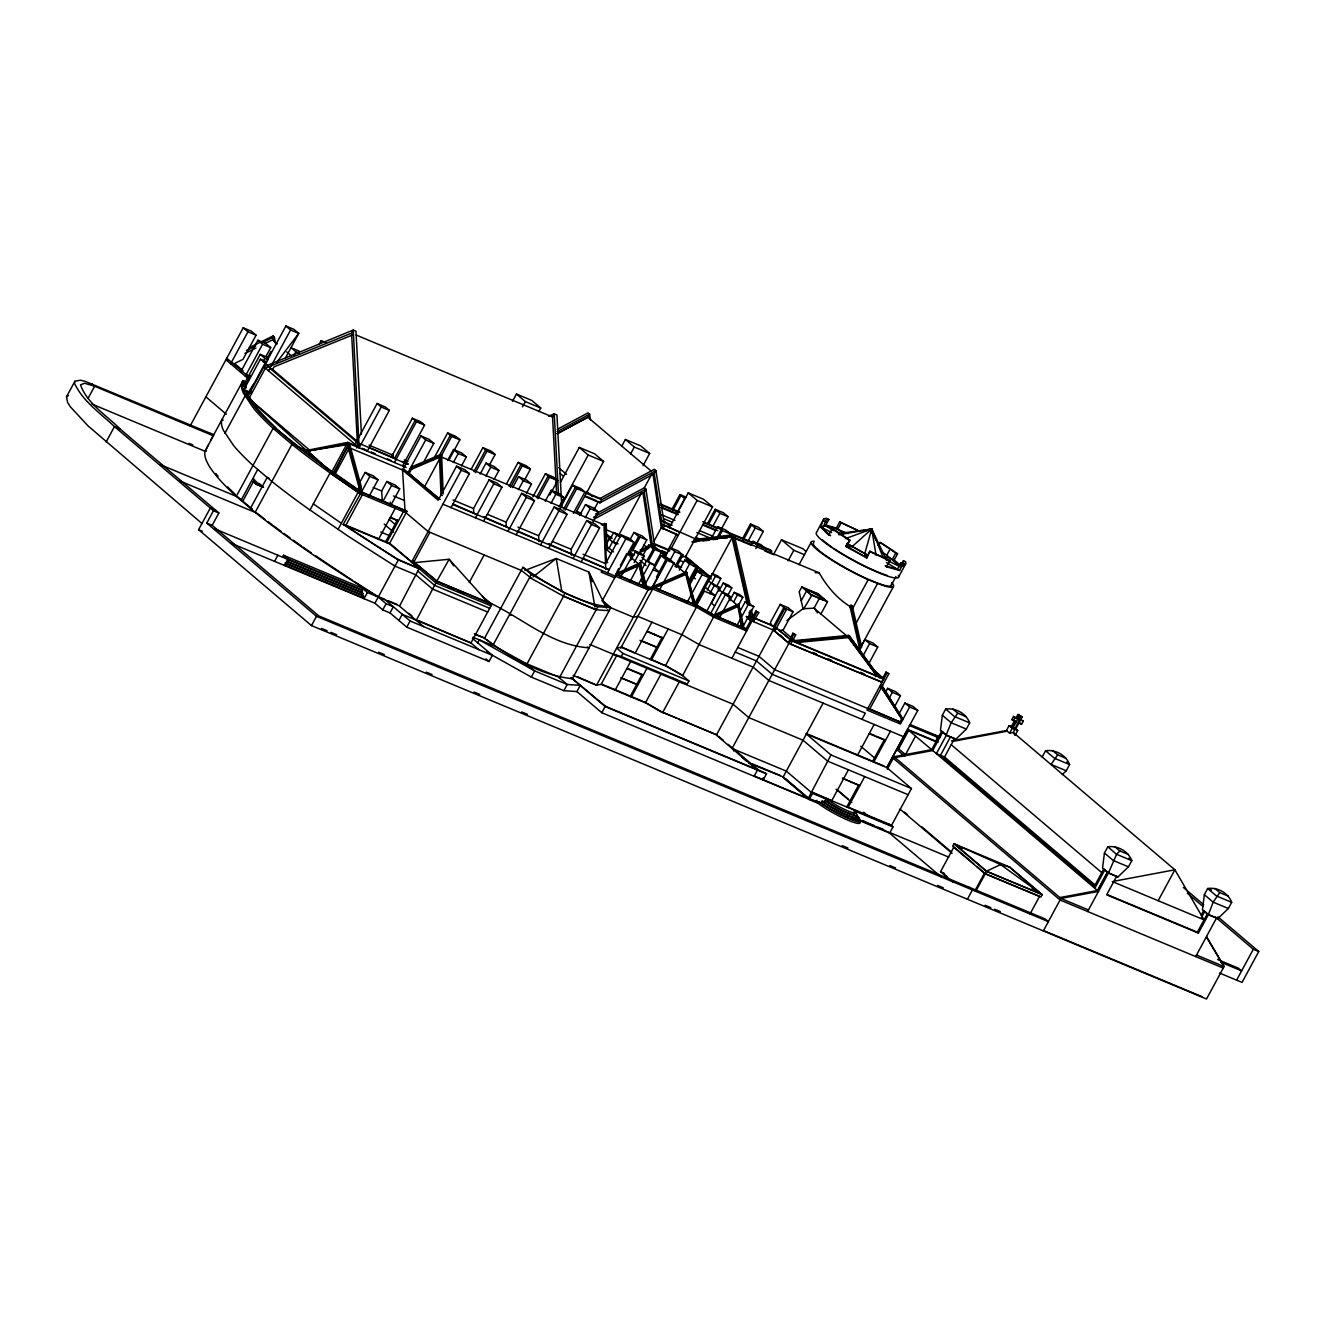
<?xml version="1.0" encoding="UTF-8"?>
<svg xmlns="http://www.w3.org/2000/svg" width="1325" height="1325" viewBox="0 0 1325 1325"><rect width="100%" height="100%" fill="white"/><g stroke="black" fill="none" stroke-linecap="round" stroke-linejoin="round"><path stroke-width="1.5" d="M393.028 456.86L393.028 453.978M848.265 533.611L831.587 527.002L822.924 525.892L822.411 527.532L824.581 530.547L830.543 535.664L828.721 534.969L820.539 526.969L823.885 518.754L826.684 518.274L828.87 519.549L825.525 525.727L833.64 530.646M898.317 577.501L905.72 563.821L905.72 561.8L903.451 560.657L900.95 565.295M359.141 447.817L353.262 330.041L263.808 366.81L359.141 447.817L381.202 407.007L377.095 403.529L355.034 444.322M871.602 532.849L871.718 529.023L838.493 533.577M942.34 715.252L940.452 730.39L946.083 735.176L955.822 739.234L966.356 729.081L969.701 722.903C966.19 713.397 955.557 707.683 945.669 709.074L942.34 715.252L951.151 722.738L966.356 729.081M1104.437 853.002L1102.549 868.123L1108.197 872.927L1117.919 876.984L1128.453 866.832L1131.798 860.654C1128.287 851.147 1117.654 845.416 1107.783 846.808L1104.437 853.002L1113.248 860.488L1128.453 866.832M1204.342 894.673L1202.454 909.811L1208.102 914.598L1217.824 918.656L1228.358 908.503L1231.703 902.325C1228.192 892.818 1217.559 887.104 1207.671 888.495L1204.342 894.673L1213.153 902.159L1228.358 908.503M91.922 404.075L205.127 451.312L213.772 434.716L85.297 381.401L80.312 380.176L74.912 381.252L66.548 396.705L67.558 402.419L70.44 406.891L88.03 425.888L201.947 523.491M74.912 381.252L74.614 383.538C83.011 401.475 100.452 413.251 114.463 426.584L213.457 510.705L218.873 512.974L212.199 525.329L318.778 615.91L1045.21 918.97L1048.357 921.637L316.493 616.307L206.766 523.077L213.457 510.705M205.127 451.312L208.207 445.018M241.597 384.432L242.193 382.163L243.237 383.058L244.065 381.517L243.022 380.623L210.99 439.867M838.775 534.787L871.718 529.023L864.712 553.817L866.848 557.974L869.896 551.217L866.55 557.394L846.543 546.38L849.888 540.202L833.889 529.47L832.067 528.774L828.721 534.969M946.083 735.176L951.151 722.738L957.76 713.181L966.323 716.759M88.113 398.278L94.622 386.254L91.723 383.803M106.099 442.053L114.463 426.584L120.012 428.902C106.397 415.205 87.135 403.595 80.51 384.846L84.601 383.223L94.622 386.254L213.474 435.842L210.592 433.391M190.154 425.938L243.22 327.788L251.369 331.184L256.073 335.192L243.022 359.323L234.542 363.497L243.055 370.718M230.649 363.762L247.941 331.797L243.22 327.788M240.57 372.192L257.862 340.227L265.994 343.622L270.714 347.63L266.06 356.243M245.291 376.201L262.582 344.235L257.862 340.227M242.955 386.337L260.247 354.371L268.379 357.767M245.191 385.376L245.97 388.043L244.843 385.674L250.425 375.356M247.394 392.548L243.933 389.616L260.396 359.191L266.905 361.907M265.182 343.506L272.569 339.879L274.242 336.782L273.182 335.904L249.199 347.697M263.162 361.692L264.95 358.379L260.247 354.371M224.886 433.325L245.788 394.684L248.371 395.761L247.527 397.301L248.206 395.695L246.781 390.792L243.933 389.616M267.12 358.528L270.979 351.373M248.736 393.459L265.099 363.199L260.396 359.191M247.361 397.235L285.885 326L294.018 329.395L298.738 333.403L285.206 358.429M268.528 370.818L290.589 330.008L285.885 326M357.535 441.589L272.602 369.427L273.977 366.893L352.384 335.026M1206.545 936.477L1224.085 966.538L1206.528 999L311.474 625.582L198.601 529.669L210.311 508.038L215.727 510.291M293.984 355.232L295.856 351.788L291.136 347.779L299.284 351.175M378.254 597.045A365.137 53.348 28.4 0 1 255.145 512.378L236.297 496.362L273.911 426.816A365.137 53.348 28.4 0 1 254.566 407.04L244.181 391.488A365.137 53.348 28.4 0 1 243.022 380.623L246.649 382.13M319.192 344.301L321.147 340.724L326.016 342.761M274.871 429.101L275.716 427.561A414.178 60.503 28.4 0 1 257.414 408.464L248.206 395.695L248.934 398.577L328.285 470.093M257.729 469.447L241.018 500.37L242.823 501.115L254.516 479.484L252.711 478.723L262.135 486.739M356.723 448.032L357.568 446.475L351.589 333.122L353.262 330.041L355.978 331.167L361.41 434.169M255.145 512.378L292.759 442.832L273.911 426.816L294.564 443.577A414.377 60.536 28.4 0 0 329.312 469.53L361.493 491.89L406.941 511.301L389.384 543.763L416.083 565.659M293.736 445.134L294.564 443.577L292.759 442.832A365.137 53.348 28.4 0 0 327.54 469.05L360.715 492.022L406.941 511.301M274.557 561.353L277.902 555.175M282.672 556.798L283.5 555.258L362.156 588.068L367.406 592.523L399.04 605.724L423.652 626.642M310 510.075L330.902 471.435L333.536 472.528L349.138 443.643L347.746 442.384L306.489 450.45M330.919 473.555L347.746 442.384L357.568 446.475M334.579 475.095L350.197 446.21L348.839 445.647L361.493 491.89L343.158 524.485L398.312 559.945L419.097 568.624L399.802 605.575M367.273 451.212L389.335 410.402L385.244 406.908L377.095 403.529M358.562 481.389L359.406 479.832M368.797 496.842L377.989 479.832L373.269 475.824L365.137 472.429L359.986 481.969L360.334 487.832M358.346 491.476L359.671 489.057M338.007 529.453L358.065 492.353M360.665 493.447L369.857 476.437L365.137 472.429M362.437 494.639L345.709 525.545L352.135 529.868A414.377 60.536 28.4 0 0 397.268 559.051L398.312 559.945L374.909 603.223L382.759 609.898L389.997 612.912L406.758 627.156L489.024 661.49L492.37 655.295L472.396 638.335M402.535 465.92L424.596 425.11L420.489 421.632L412.357 418.236L391.968 455.949L396.059 459.427M394.403 462.524L416.464 421.714L412.357 418.236M382.246 500.585L381.683 491.028L386.834 481.488L394.966 484.884L399.686 488.892L390.494 505.885L390.262 502.059M311.474 625.582L316.493 616.307M383.19 500.949L391.554 485.497L386.834 481.488M404.953 510.059L402.568 469.961L420.952 435.958L429.085 439.337L433.805 443.345L423.106 463.137M407.272 473.953L425.673 439.95L420.952 435.958M408.63 474.532L412.29 467.758M395.264 508.32L378.536 539.242L377.493 538.348M397.434 519.93L385.625 541.743L386.685 542.637L403.396 511.715M367.406 592.523L364.06 598.701L362.752 597.592L363.58 596.035L361.808 592.275L362.156 588.068M433.126 459.758L447.618 432.944L455.75 436.339L459.858 439.817L449.175 459.576M438.707 456.827L450.351 435.263L458.5 438.658M442.351 495.55L440.993 494.987L439.436 456.164L440.281 454.624L441.623 455.187L443.179 494.01M424.795 486.325L451.726 436.422L447.618 432.944M447.602 460.438L453.498 449.523L461.63 452.918L466.35 456.926L461.481 465.92M453.349 462.524L458.218 453.531L453.498 449.523M451.013 507.608L469.398 473.605L464.694 469.597L456.562 466.201L438.161 500.204L402.568 469.961M382.759 609.898L386.105 603.72L377.194 596.151L354.106 581.427M411.396 562.463L461.266 470.209L456.562 466.201M491.012 605.873L435.859 582.868L412.29 562.843L413.135 561.287L438.062 581.89L437.217 583.431M413.201 563.208L429.913 532.302M389.997 612.912L393.343 606.734L386.105 603.72M471.286 469.1L482.88 447.651L491.012 451.047L495.119 454.525L489.289 465.307M473.969 471.534L485.612 449.97L493.745 453.365M512.51 401.293L516.435 394.022L531.805 400.432L540.716 408.001L538.828 411.512M475.327 472.694L486.987 451.129L482.88 447.651M398.908 620.481L402.237 614.303L470.955 642.973L478.805 649.648M480.147 474.019L486.043 463.104L494.192 466.499L498.896 470.507L494.043 479.501M522.514 406.841L525.346 401.591L516.435 394.022M485.894 476.106L490.763 467.112L486.043 463.104M406.758 627.156L410.104 620.978L385.476 600.059M473.704 512.51L473.538 508.552L489.107 479.783L497.239 483.178L501.96 487.186L483.559 521.189M413.135 561.287L436.703 581.311L416.563 619.818M436.703 582.238L437.267 581.211L489.703 603.09M475.427 517.793L493.811 483.791L489.107 479.783M506.547 483.807L518.141 462.359L526.273 465.754L530.381 469.249L524.551 480.014M509.214 486.242L520.874 464.694L529.006 468.089M510.589 487.401L522.232 465.853L518.141 462.359M512.692 487.6L518.588 476.685L526.737 480.081L531.441 484.089L526.588 493.082M556.566 492.95L552.558 416.977L554.231 413.88L556.947 415.007L561.833 507.723M518.439 489.687L523.309 480.693L518.588 476.685M469.216 582.569L484.155 554.927M506.249 526.091L506.084 522.133L521.652 493.364L529.785 496.759L534.505 500.767L516.121 534.77M507.972 531.375L526.356 497.372L521.652 493.364M532.832 496.974L545.403 473.737L553.535 477.132L557.626 480.611L549.858 494.987M536.476 497.604L548.136 476.056L556.268 479.451M537.834 498.763L549.494 477.215L545.403 473.737M587.803 417.342L589.592 414.195L588.018 412.853L557.278 429.366M545.237 501.181L551.15 490.267L559.283 493.662L563.986 497.67L559.133 506.663M482.416 596.316L491.84 604.332L470.955 642.973L418.468 620.613M560.376 482.432L579.29 447.436L594.66 453.846L603.571 461.415L576.292 511.864L581.41 514.001M551.001 503.268L555.854 494.275L551.15 490.267M477.596 642.956L479.269 639.859L534.671 670.914L567.216 684.495L580.251 685.389L576.905 691.567L563.87 690.673L531.325 677.092L486.656 652.066M538.878 541.643L538.629 535.714L554.198 506.945L562.33 510.34L567.05 514.332L548.666 548.351M602.03 600.921L608.937 606.784C577.468 603.488 548.517 584.789 522.895 567.299L484.453 638.402C510.241 656.885 540.318 675.452 572.4 678.715L610.842 607.612L602.461 600.49L633.946 542.256L629.243 538.248L621.094 534.853L605.542 563.622L583.066 554.247M561.783 503.848L588.201 455.005L579.29 447.436M560.094 508.336L572.648 485.099L580.781 488.494L584.888 491.989L573.361 513.322M540.517 544.956L558.918 510.937L554.198 506.945M563.738 508.982L575.381 487.434L583.53 490.83M565.096 510.142L576.756 488.594L572.648 485.099M492.834 645.523L531.275 574.421L522.895 567.299M579.605 515.508L585.501 504.593L593.633 507.988L598.353 511.997L592.871 522.116M621.607 446.475L625.383 439.469L640.753 445.896L649.664 453.448L643.039 465.704M585.302 517.678L590.205 508.601L585.501 504.593M571.423 555.225L571.191 549.295L586.743 520.51L594.875 523.905L599.596 527.913L581.211 561.916M593.799 510.075L598.436 501.479L600.01 502.821L654.268 473.688L655.941 470.607L654.368 469.265L600.109 498.399L586.445 492.701M573.079 558.521L591.463 524.518L586.743 520.51M630.501 454.044L634.294 447.038L625.383 439.469M607.363 609.947L609.169 610.709L596.134 609.798L563.291 596.068L564.963 592.971L597.807 606.717L610.842 607.612M526.82 664.239L563.589 596.217L596.134 609.798L595.24 609.036M531.325 677.092L534.671 670.914L525.76 663.345L494.639 646.285L472.942 637.226M606.452 544.144L610.212 537.188L607.065 534.522M609.947 539.49L613.707 532.534L619.123 534.803M608.755 548.815L612.647 541.61L618.079 543.863M613.094 542.157L616.854 535.201L613.707 532.534M618.411 535.78L641.697 492.701M595.505 514.034L644.331 487.815L651.767 474.068M601.997 570.595L601.169 572.135L614.734 577.799M593.6 519.433L644.232 492.237L645.904 489.14L644.331 487.815M607.43 572.864L625.814 538.861L621.094 534.853M630.12 539.557L633.946 532.484L642.078 535.88L646.782 539.888L639.478 553.403M559.365 677.804L597.807 606.717M616.837 572.036L618.642 568.69M620.448 565.344L626.791 553.618L632.207 555.887L624.688 569.8M633.946 532.484L638.65 536.493L631.959 548.865L637.656 553.701M628.746 555.192L633.267 546.811M632.489 550.968L640.008 537.056M620.514 577.518L623.86 571.34L618.593 573.692M630.998 559.912L635.702 551.233L641.134 553.486L644.265 556.152L639.743 564.533M563.87 690.673L567.216 684.495L558.322 676.926L525.76 663.345M634.145 562.595L638.849 553.9L635.702 551.233M642.873 555.556L648.604 544.956L656.736 548.351L661.457 552.359L654.152 565.858M630.004 581.493L640.041 562.943L646.583 586.992M615.877 575.928L639.992 565.146L640.82 563.605L616.39 574.52M653.854 541.445L661.274 527.698L653.01 474.333M672.338 508.634L679.94 494.589L686.449 497.306M652.794 545.701L653.639 544.161L654.418 544.823L655.362 548.467M672.438 511.284L680.984 495.467M641.996 569.27L646.699 560.574L655.262 565.51L644.397 585.6L639.197 564.483L630.021 556.682M648.604 544.956L653.324 548.964L646.633 561.32L641.913 557.312M648.091 561.701L654.666 549.527M676.86 513.007L684.644 498.581L679.94 494.589M638.137 584.888L649.846 563.241L646.699 560.574M669.307 527.88L688.238 492.883L703.608 499.293L712.502 506.862L685.505 556.815L689.53 563.208M663.891 581.774L674.027 563.042L669.307 559.034L661.175 555.639L654.484 567.994L659.983 572.665L651.635 588.134M664.802 556.02L666.624 552.658L661.49 550.521M593.467 517.313L645.904 489.14L654.484 544.492L669.854 550.902L668.28 549.577L676.644 534.108L661.274 527.698L678.218 535.449L676.644 534.108M664.57 557.792L670.102 547.573L678.234 550.968L682.955 554.976L676.263 567.348M647.594 589.393L648.422 587.836L652.993 587.025L697.298 605.508L714.423 615.38L746.141 628.828L714.953 615.827L697.811 605.956L652.993 587.025M670.781 549.179L697.132 500.453L688.238 492.883M656.422 577.153L665.895 559.647L661.175 555.639M667.237 560.21L653.026 586.511L686.367 571.969L695.923 606.618L704.287 591.149L703.509 590.486M573.062 675.369L596.565 685.174L601.119 684.362L616.854 655.262M620.713 648.14L653.507 587.472L648.952 588.283L615.877 574.272L648.952 588.283L596.565 685.174L577.435 676.744M669.34 561.717L674.822 551.581L670.102 547.573M613.276 654.268L621.226 656.504L622.899 653.424L616.622 648.074L621.177 647.263L665.481 665.746L682.623 675.618L688.901 680.951L687.228 684.048L679.278 681.795L672.421 677.853M658.989 590.851L663.063 583.298L657.631 585.667M675.021 566.587L681.597 554.413M808.366 798.909L601.782 712.717L605.128 706.54L571.605 678.052L606.486 707.103M679.294 570.164L684.76 560.044L692.909 563.44L697.612 567.448L689.083 583.232M631.015 660.844L615.148 690.209L614.088 689.315M651.917 622.203L635.205 653.109L621.889 647.097M707.6 523.342L715.202 509.297L723.334 512.692L728.054 516.7L721.231 529.304M708.643 524.236L716.245 510.175M684.909 572.483L689.48 564.053L684.76 560.044M652.993 588.697L686.317 574.189L687.145 572.632L653.507 587.306M713.082 525.909L719.906 513.305L715.202 509.297M710.829 539.242L717.653 526.621L725.785 530.017L730.489 534.025L722.357 530.629L717.653 526.621M688.735 580.781L696.254 566.868M693.058 577.65L697.762 568.955M690.027 584.226L697.331 570.727L705.48 574.122M627.603 668.429L642.062 674.458L630.369 696.105L631.412 697L647.296 667.634M668.181 628.994L651.469 659.9L650.426 659.005L662.218 637.192M716.941 537.834L721.313 529.735M698.722 572.433L699.567 570.893L699.517 573.112M718.862 537.105L722.357 530.629M691.103 594.991L687.013 602.544L681.398 600.208M691.915 593.467L702.051 574.719L697.331 570.727M708.825 577.551L694.615 603.869L686.367 571.969M707.798 581.89L712.254 573.642L717.67 575.911L720.817 578.578L716.295 586.958M695.145 605.939L710.183 578.114L702.051 574.719M691.832 541.842L732.609 536.691L710.614 577.369L685.505 556.815L681.398 556.649M733.52 537.072L734.348 535.532L730.274 536.045M661.158 673.746L645.424 702.846L601.119 684.362M707.302 589.94L711.194 582.718L719.757 587.654L711.409 603.107L714.539 605.773M711.641 583.265L715.401 576.309L712.254 573.642M709.803 593.766L714.341 585.385L711.194 582.718M742.861 538.049L750.463 524.004L758.596 527.4L763.299 531.408L756.525 543.946M742.961 540.699L751.507 524.899M710.912 614.634L706.788 611.14L715.136 595.687L704.469 586.611M718.796 591.232L723.251 583L728.667 585.253L731.814 587.919L727.293 596.3M748.343 540.617L755.167 528.013L750.463 524.004M719.061 618.642L730.754 596.995L727.624 594.329L722.191 592.06L710.498 613.707L707.351 611.04M723.251 583L726.398 585.667L722.638 592.623L717.868 588.697M750.96 544.939L752.898 541.329L761.047 544.724L765.751 548.732L757.618 545.337L752.898 541.329M713.595 616.92L714.423 615.38L682.623 675.618M722.191 592.06L725.338 594.743L714.473 614.833L738.588 604.051L744.253 629.491M679.278 681.795L662.566 712.701L644.381 701.952L661.506 711.823L676.777 718.183M755.863 548.583L757.618 545.337M729.793 600.589L734.249 592.341L739.681 594.594L742.812 597.277L738.29 605.641M733.636 601.964L737.396 595.008L734.249 592.341M738.538 606.27L739.367 604.713L713.065 616.473L714.423 617.036L738.538 606.27L742.894 628.928M725.686 531.242L770.073 549.759L771.647 551.084L770.107 552.558M739.897 611.57L745.246 601.683L753.809 606.618L742.944 626.708L740.874 618.262M773.883 553.883L781.485 539.805L802.751 548.683L805.832 551.299M736.683 625.996L748.393 604.349L745.246 601.683M746.24 616.34L750.894 620.299L749.536 619.736L751.209 616.638L753.61 618.096L751.209 616.638M745.296 630.385L755.912 611.024L758.761 612.663L753.362 621.607L755.018 618.51L774.463 626.626L772.79 629.706L788.905 643.403L882.019 682.243L790.71 644.149L795.712 634.874L792.863 633.234L788.524 642.791L790.197 639.693L775.539 627.238L773.866 630.336L788.524 642.791M731.88 658.277L756.956 611.902L755.912 611.024M788.11 560.823L793.808 550.273L781.485 539.805M799.058 564.682L811.48 541.726M823.885 518.754L816.498 532.451A46.773 6.84 28.4 0 0 857.407 562.711A46.773 6.84 28.4 0 0 898.333 575.481M778.686 630.452L783.174 630.021L793.029 611.802L788.309 607.794L780.177 604.399L770.554 622.203L771.349 625.682M822.825 528.112L826.253 519.698L828.87 519.549M789.866 638.932L773.817 626.062L783.837 607.513M780.177 604.399L784.88 608.407L716.361 735.143L757.469 770.09L754.124 776.268M786.686 609.169L774.993 630.799L753.362 621.607M820.804 614.204L827.512 601.782L818.088 593.766L801.807 586.975L799.19 591.828L803.049 608.755L814.08 608.175L848.679 637.573L876.935 675.882L847.901 636.911L843.926 637.292M825.21 524.832L836.34 528.112L839.686 521.934L859.726 531.375L839.686 521.934M837.748 529.188L841.093 523.011M801.227 600.772L806.527 590.983M803.563 609.185L812.043 594.842C839.918 608.589 814.941 592.374 806.345 589.989M828.34 799.985L812.507 793.393L786.321 771.133L732.062 748.509L793.907 634.128L792.863 633.234M816.995 594.428L818.088 593.766M733.487 750.993L734.332 749.453L758.943 770.355M866.848 557.974L845.665 546.314L849.888 540.202M819.38 598.387L814.08 608.175L817.542 612.862M878.061 545.469L880.612 542.438L897.555 553.8L894.209 559.978L899.592 564.566M734.862 537.784L819.198 572.814C826.916 586.693 837.648 599.165 851.395 607.33L852.24 605.773L850.882 605.21L849.954 606.353L859.958 650.194M852.787 608.175L868.173 579.704L885.133 586.18A46.773 6.84 28.4 0 0 891.758 582.619M763.217 777.825L763.167 780.044L766.513 773.866L765.717 773.187L604.349 705.861M888.23 560.889L900.106 566.835L886.823 555.192L890.152 549.014L879.734 542.389M847.901 636.911L848.729 635.371L849.524 636.033L879.022 676.76M855.287 624.721L877.514 583.596M903.451 560.657L903.352 562.877L900.818 563.026L897.472 569.203L885.183 565.742L886.591 566.818L889.92 560.641L869.896 551.217M892.387 559.283L895.733 553.105L890.152 549.014M823.09 703.128L782.976 777.311L809.161 799.571L818.105 803.298L818.933 801.757L822.593 803.778A23.684 3.462 28.4 0 0 847.834 817.658L855.47 820.241L858.252 819.744M890.947 585.832L895.948 576.557M886.591 566.818L899.592 570.495L902.938 564.301L905.72 563.821M903.219 566.438L904.892 563.34M860.902 646.716L893.315 586.776M859.312 649.979L864.894 639.627L873.026 643.023L877.746 647.031L868.637 663.891M863.088 655.709L869.614 643.635L864.894 639.627M810.933 792.052L891.394 825.624L911.451 788.524L886.839 767.606L806.378 734.033L830.99 754.952L808.349 798.097L785.245 778.454M875.312 676.76L876.156 675.22M809.161 799.571L812.507 793.393M869.614 709.273L888.843 673.729L885.994 672.09L882.649 678.267L791.323 640.174M817.012 800.267L816.183 801.824L819.927 804.706A26.649 3.892 28.4 0 0 848.298 820.324A26.649 3.892 28.4 0 0 859.213 821.086M881.622 681.911L883.295 678.831L792.383 641.068M861.962 719.342L865.308 713.165L772.177 674.309L756.476 660.96L735.226 652.099M885.994 672.09L887.038 672.967L866.981 710.067L900.42 724.03L909.629 707.02L904.909 703.012L898.731 714.457M821.202 802.702L822.03 801.145L824.299 802.089L825.127 800.548L827.959 801.923A17.755 2.6 28.4 0 0 846.874 812.341A17.755 2.6 28.4 0 0 854.161 812.854L854.642 810.966L892.967 826.949L889.622 833.143L859.925 820.755M825.458 800.002L826.303 798.462L828.787 800.383A17.755 2.6 28.4 0 0 847.718 810.801A17.755 2.6 28.4 0 0 854.989 811.314L853.416 809.774M885.862 691.6L887.617 688.338L895.766 691.733L900.47 695.724L894.905 706.043M827.396 801.493L828.224 799.952M848.447 769.808L831.719 800.731L811.695 791.919M874.169 724.444L857.457 755.349L856.414 754.455M889.688 697.232L892.338 692.329L887.617 688.338M864.712 776.599L848 807.521L846.957 806.627L858.65 784.98L842.385 778.189L859.693 785.874L858.65 784.98M876.239 736.22L884.388 739.615L872.678 761.246L873.738 762.14L890.45 731.234M847.834 817.658L848.662 816.117L856.298 818.684L859.08 818.188L857.49 815.935L856.646 817.492M899.377 723.135L902.027 718.249L883.328 688.006M852.157 819.314L852.985 817.757M855.47 820.241L856.298 818.684M857.523 818.353L858.368 816.796M857.54 820.39L858.385 818.833M858.07 819.976L859.08 818.188M904.909 703.012L913.041 706.407L917.761 710.415L886.839 767.606L907.658 729.446L938.117 742.149M887.352 769.162L894.077 756.707L931.69 749.652L1098.491 891.41L1060.894 898.449L894.077 756.707L895.882 757.453M907.658 729.446L915.525 736.12L904.66 756.211L896.793 749.536M935.765 741.023L937.736 737.379L934.589 734.713M942.754 731.996L932.734 750.546L895.137 757.585M915.525 736.12L931.69 749.652L941.711 731.118L946.431 735.11L936.394 753.66L944.543 757.055L1095.626 885.448M950.489 736.816L940.468 755.366L1094.698 886.425M944.543 757.055L954.563 738.505L946.431 735.11M1011.886 719.508L1013.559 716.411L1017.832 718.879L1015.132 717.753L1013.459 720.833L1016.176 721.976L1011.886 719.508L1013.774 720.982M951.615 740.808L1006.453 730.506L1009.12 725.587L1011.82 726.713M1014.602 720.634L1011.257 726.812L1015.53 729.28L1022.221 716.924L1017.948 714.457L1016.275 717.537M1015.381 721.297L1012.035 727.491L1010.677 726.928M1017.053 718.216L1018.726 715.119M1006.453 730.506L1009.6 733.172L1012.25 728.253L1009.12 725.587M1017.617 718.117L1019.289 715.02M1012.83 728.154L1019.505 715.782L1017.948 714.457M1020.863 716.361L1013.294 732.477L1009.6 733.172M953.967 843.826L952.642 846.261L985.005 873.738L1040.837 897.042L1042.162 894.607L1009.816 867.113L953.967 843.826L986.313 871.32L1042.162 894.607L1000.574 864.579L953.967 843.826L962.364 848.662M952.791 882.119L940.535 871.718L953.917 846.973L973.825 863.9M1014.536 727.856L1017.683 730.522L1015.016 735.441L1013.294 732.477L1174.878 869.796L1204.044 919.848L1112.288 881.556M1018.875 723.102L1021.592 724.228L1023.264 721.148L1018.975 718.68M1042.228 756.939L1045.574 750.745C1055.445 749.354 1066.095 755.068 1069.606 764.575L1066.261 770.769L1062.302 774.578M967.399 899.228L972.418 889.953L969.271 887.286M975.001 890.682L984.558 873.009M985.005 873.738L986.313 871.32L1000.574 864.579L1009.816 867.113M975.78 891.344L985.336 873.688L976.889 866.5M1030.038 913.985L1039.578 896.313L985.336 873.688M1043.338 930.912L1060.894 898.449L1088.471 909.96M1093.787 887.402L1103.808 868.852L1108.528 872.86L1117.919 876.984M1094.831 888.297L1104.868 869.747M1107.485 871.983L1097.464 890.532L1059.851 897.572M1097.713 890.748L1107.733 872.198M1087.626 911.501L1108.528 872.86L1116.594 854.31L1119.857 850.932L1128.42 854.492M1116.66 876.256L1106.64 894.806L1198.396 933.082L1208.433 914.548L1203.713 910.54L1201.212 915.177M1158.166 900.702L1174.878 869.796L1114.308 881.175M1201.427 917.612L1204.756 911.418M1198.396 933.082L1197.369 932.204L1207.39 913.654M1195.68 956.584L1216.565 917.927L1217.824 918.656M1236.606 980.169L1253.318 949.247L1215.621 917.198M1217.89 916.801L1258.75 951.516L1242.038 982.421L1219.513 973.03M254.234 383.289L246.748 394.717L251.518 392.101M276.859 362.205L298.738 333.403L290.589 330.008M1066.211 758.43L1057.665 754.852L1051.04 764.426L1066.261 770.769M1228.325 896.18L1219.762 892.603L1213.153 902.159L1208.433 914.548M884.057 557.593L886.541 560.044L871.718 529.023L851.958 546.778L845.665 546.314M413.516 562.711L414.493 561.85M437.267 581.211L436.306 582.072L449.158 559.266L488.263 602.809M532.965 577.037L556.235 558.471L588.979 572.135L606.403 608.076M786.918 620.481L803.049 608.755M66.548 396.705L68.469 395.579M557.03 431.668L589.592 414.195L590.503 420.124M587.853 417.259L557.162 433.722L587.853 417.259L651.155 471.037M246.566 350.396L255.791 345.858M263.162 342.231L274.242 336.782L275.782 344.533M244.893 353.477L255.957 348.044M249.183 375.936L247.096 376.946L247.941 375.406L246.119 374.66M615.926 573.725L640.041 562.943M625.566 570.578L639.197 564.483L643.569 587.141L641.482 578.694M695.178 572.847L699.567 570.893M691.683 576.607L695.443 574.934M640.306 549.958L642.476 551.2L640.306 549.958L653.639 544.161L654.567 547.788M641.101 550.637L647.759 547.722M651.088 546.281L654.418 544.823L653.589 546.364L658.144 550.239M641.681 550.537L649.101 547.308M638.683 552.856L648.024 548.782M666.806 581.658L683.667 574.338M410.949 467.195L440.281 454.624L441.838 493.43M441.623 455.187L410.104 468.735L411.462 469.298L440.794 456.744L440.96 460.818M601.285 524.783L606.171 523.839L607.214 549.527L605.856 548.964M602.643 525.346L606.171 523.839L605.343 525.379L439.436 456.164M351.589 333.122L265.381 368.151L248.934 398.577L310.216 450.649M548.583 416.183L554.231 413.88L558.471 494.225M524.882 570.446L556.235 558.471L561.833 591.497M845.532 538.596L871.718 529.023L883.212 557.692M865.838 530.563L871.718 529.023L875.941 540.219M297.38 446.658L307.847 451.013L343.208 444.107M952.41 741.487L1007.232 731.168M253.025 481.638L256.073 484.221L263.509 487.103M647.064 588.946L650.111 588.399M485.215 638.269L475.195 634.543M717.123 735.011L661.506 711.823M783.737 777.179L749.072 763.167M693.902 539.689L732.592 534.787L731.715 536.31L747.234 604.299M699.683 539.904L703.757 539.391M709.885 538.612L713.96 538.099M720.071 537.337L724.162 536.807M693.24 541.213L731.764 536.343L694.383 540.931M692.727 542.223L696.817 541.71M702.929 540.931L709.041 540.169M713.132 539.656L717.206 539.126M723.317 538.364L727.392 537.851M412.29 562.843L449.158 559.266L453.73 565.908M791.737 640.853L848.729 635.371L879.585 677.969M794.188 641.366L849.524 636.033L848.679 637.573L797.037 642.559L797.7 643.105M802.205 641.317L810.155 640.538M816.117 639.975L822.08 639.395M830.03 638.633L835.976 638.054M819.198 572.814L818.817 572.781A59.476 15.105 12.4 0 0 815.09 572.682M895.733 553.105L897.555 553.8M885.166 556.533L894.209 559.978M525.346 401.591L540.716 408.001M634.294 447.038L649.664 453.448M356.21 335.059L552.558 416.977M889.92 560.641L870.194 551.796M588.201 455.005L603.571 461.415M697.132 500.453L712.502 506.862M719.906 513.305L728.054 516.7M755.167 528.013L763.299 531.408M793.808 550.273L804.441 554.711M247.941 331.797L256.073 335.192M295.856 351.788L299.119 353.146M660.927 504.212L679.973 512.162M702.83 521.702L721.877 529.652M660.38 504.676L679.245 512.543M703.757 522.762L716.957 528.277M730.158 533.776L752.782 543.217M762.206 547.159L771.647 551.084M661.324 507.111L678.301 514.183M702.813 524.418L717.902 530.712M661.009 507.657L677.986 514.729M702.498 524.965L715.699 530.464M736.435 539.126L751.523 545.42M764.724 550.918L774.148 554.86M262.582 344.235L270.714 347.63M661.738 514.862L674.938 520.377M699.451 530.596L712.651 536.112M663.692 518.671L672.537 522.365M696.817 532.501L711.277 538.53M663.129 521.454L672.156 525.213M695.526 537.287L701.256 539.673M423.238 423.95L415.089 420.555L394.701 458.268L369.178 447.535M264.95 358.379L268.213 359.737M381.202 407.007L389.335 410.402M416.464 421.714L424.596 425.11M451.726 436.422L459.858 439.817M486.987 451.129L495.119 454.525M522.232 465.853L530.381 469.249M549.494 477.215L557.626 480.611M576.756 488.594L584.888 491.989M586.312 493.314L601.683 499.724L655.941 470.607L664.521 525.942L662.848 529.039L654.268 473.688M695.261 538.762L662.947 524.617L679.891 532.352M586.478 496.494L596.73 500.767M584.64 496.411L600.01 502.821L601.683 499.724L600.109 498.399M850.12 607.148L851.478 607.711M272.602 369.427L269.903 368.284L356.408 441.805M811.248 594.991L827.512 601.782M425.673 439.95L433.805 443.345M458.218 453.531L466.35 456.926M490.763 467.112L498.896 470.507M523.309 480.693L531.441 484.089M555.854 494.275L563.986 497.67M590.205 508.601L598.353 511.997M227.751 360.516L225.946 359.754L249.133 379.463M231.494 362.222L241.796 370.205M638.65 536.493L646.782 539.888M674.822 551.581L682.955 554.976M576.425 511.251L581.543 513.388M654.633 543.863L668.28 549.577M654.533 548.302L666.475 553.287M653.324 548.964L661.457 552.359M689.48 564.053L697.612 567.448M605.442 529.42L630.253 539.755M643.602 545.337L649.316 547.722M660.777 552.492L666.492 554.877M679.858 560.458L683.667 562.048M693.207 566.023L701.008 569.286M461.266 470.209L469.398 473.605M493.811 483.791L501.96 487.186M526.356 497.372L534.505 500.767M558.918 510.937L567.05 514.332M591.463 524.518L599.596 527.913M616.854 535.201L620.464 536.708M625.814 538.861L633.946 542.256M715.401 576.309L720.817 578.578M708.362 576.425L710.614 577.369L685.24 556.02M869.614 643.635L877.746 647.031M784.88 608.407L793.029 611.802M665.895 559.647L674.027 563.042M606.602 535.681L610.212 537.188M726.398 585.667L731.814 587.919M605.442 535.416L612.233 538.248M676.197 564.93L681.613 567.199M638.849 553.9L644.265 556.152M714.341 585.385L719.757 587.654M737.396 595.008L742.812 597.277M1019.505 715.782L1022.221 716.924M368.996 445.15L392.498 454.972L392.581 456.463M404.257 459.874L407.868 461.382M649.846 563.241L655.262 565.51M725.338 594.743L730.754 596.995M748.393 604.349L753.809 606.618M402.634 461.498L408.266 463.932M407.818 464.33L359.241 443.395M1023.264 721.148L1019.77 719.342M756.956 611.902L758.761 612.663M362.089 448.363L365.932 449.97M371.132 452.14L374.743 453.647M387.397 458.93L391.024 460.438M652.761 569.651L659.983 572.665M704.287 591.149L715.136 595.687M362.288 448.546L365.915 450.053M371.331 452.305L374.942 453.829M406.146 467.427L349.138 443.643L334.066 472.975L331.747 472.015M349.369 447.751L348.011 447.188L360.135 491.509M351.257 448.546L403.926 470.524M408.001 472.627L440.248 499.442M793.907 634.128L795.712 634.874M887.038 672.967L888.843 673.729M773.817 626.062L754.372 617.963L755.416 618.841M1014.751 728.618L1016.109 729.181M1012.25 728.253L1017.683 730.522M607.728 562.645L606.37 562.082L604.813 523.276L603.985 524.816L605.773 569.551M453.001 499.989L473.538 508.552M487.318 514.299L506.084 522.133M517.976 527.102L538.629 535.714M552.409 541.461L571.191 549.295M812.672 652.447L816.482 654.037M827.893 658.79L831.686 660.38M860.223 672.288L864.032 673.878M812.49 652.794L816.299 654.368M860.041 672.636L863.85 674.21M453.001 503.964L477.099 514.696M518.092 531.126L542.19 541.859M583.182 558.272L609.102 569.767L452.686 504.51M646.202 585.865L649.83 587.372M699.55 608.125L706.788 611.14M746.654 630.948L714.109 617.367L696.983 607.496L652.678 589.012L648.107 589.84L442.881 504.212M969.701 722.903L954.48 716.56L945.669 709.074M879.734 686.466L881.556 687.211L902.557 720.088L880.496 686.333M892.338 692.329L900.47 695.724M369.857 476.437L377.989 479.832M391.554 485.497L399.686 488.892M909.629 707.02L917.761 710.415M373.203 487.484L381.683 491.028M393.459 495.947L404.373 500.502M737.727 647.461L758.977 656.322L774.694 669.672L901.265 722.473L870.442 709.173M242.193 382.163A365.137 53.348 28.4 0 0 243.336 393.045L253.737 408.58A365.137 53.348 28.4 0 0 273.066 428.356L291.931 444.372A365.137 53.348 28.4 0 0 326.712 470.59L359.887 493.562L406.112 512.858M909.944 724.427L940.319 737.114M909.298 725.52L937.736 737.379M937.255 742.248L908.718 730.34L898.681 748.873L897.638 747.996L905.488 754.67M608.026 606.602L633.333 617.168L637.905 616.357L682.193 634.841L699.335 644.695L753.13 667.138L768.848 680.487L903.551 736.7M390.825 517.396L398.378 520.99L390.246 517.595M405.053 511.963L428.108 531.54L521.222 570.396L531.408 578.263M647.478 631.263L663.179 638.269L646.898 631.478M189.127 443.378L192.87 444.935M268.958 478.226L267.153 477.464L250.442 508.386L252.247 509.131L238.102 497.123L160.358 464.678M869.73 733.503L874.616 735.541M869.15 733.719L885.431 740.493L884.388 739.615M380.822 532.037L390.362 536.012M641.3 640.704L656.422 647.014M639.942 640.372L656.935 647.461M256.073 484.221L263.46 487.302M345.808 525.131L388.639 543.002M343.158 524.485L389.384 543.763M1211.481 890.085L1207.671 888.495L1216.483 895.982L1231.703 902.325M650.426 659.005L665.481 665.746L697.298 605.508M397.268 559.051L419.097 568.624M622.899 653.424L688.901 680.951M806.147 733.487L883.99 765.966M621.226 656.504L687.228 684.048M486.341 601.302C520.427 616.191 550.322 645.424 589.112 647.809L587.306 647.047M589.774 644.447L733.073 704.237L748.791 717.587L803.033 740.228L827.645 761.146L908.105 794.702M436.703 581.311L491.84 604.332M448.049 586.975L453.713 589.343M457.489 590.917L463.17 593.285M223.18 420.158L222.136 419.263A365.137 53.348 28.4 0 0 223.279 430.128L233.68 445.68A365.137 53.348 28.4 0 0 253.009 465.456L271.873 481.472A365.137 53.348 28.4 0 0 306.655 507.69L348.077 536.178L394.966 566.123L415.752 574.802L432.513 589.045L487.666 612.051M509.545 614.618L511.351 615.363M489.687 608.308L434.534 585.302L417.789 571.058M179.538 480.842L256.967 513.139L265.083 519.417M626.841 668.562L643.122 675.352L642.062 674.458M830.99 754.952L911.451 788.524M1209.791 915.111L1216.565 917.927M621.707 678.003L637.474 684.578M620.729 677.804L637.54 684.826M1253.318 949.247L1258.75 951.516M1107.468 894.706L1197.369 932.204M601.832 684.197L642.625 701.223M474.367 633.747L483.41 637.507M678.698 718.978L680.636 720.253M681.398 720.121L715.301 734.265M206.766 523.077L212.199 525.329M379.016 596.912L384.432 599.165M388.059 600.672L397.086 604.448M286.415 558.355L361.327 589.608M214.998 528.94L362.636 590.718M570.595 677.969L573.758 679.278M286.896 561.022L361.808 592.275M286.332 561.353L363.116 593.385M285.488 562.893L362.272 594.925M284.925 563.224L363.58 596.035M362.752 597.592L284.097 564.765L285.405 565.891L288.751 559.697L283.5 555.258M198.601 529.669L202.228 531.176M230.616 543.035L374.909 603.223M410.104 620.978L492.37 655.295M752.285 763.829L780.425 775.572M1217.576 959.499L1238.477 968.211L1241.624 970.894L1220.722 962.165M846.957 806.627L864.032 813.749M865.937 814.544L890.35 824.73L892.967 826.949M605.128 706.54L766.513 773.866M1196.508 955.027L1224.085 966.538L1206.528 937.371M853.797 812.507L856.066 813.451M863.883 821.036L863.503 821.102M811.182 799.273L816.78 801.625M862.592 820.722L874.351 825.624M877.962 827.148L883.394 829.4M753.345 775.605L818.933 802.967M862.36 821.086L886.21 831.04M889.953 832.597L948.816 857.142M940.535 871.718L944.162 873.225M321.395 628.365L327.109 630.75M330.935 632.34L336.649 634.725M378.619 652.231L384.333 654.616M426.302 672.139L432.033 674.524M474.002 692.031L479.716 694.416M521.686 711.923L527.416 714.308M842.17 845.632L847.901 848.017M889.853 865.523L895.584 867.908M937.553 885.415L943.267 887.8M985.137 905.273L990.835 907.642M994.628 909.232L1000.325 911.6M1044.1 930.779L1201.775 996.549M868.14 555.357L846.874 543.366M868.206 555.49L847.851 544.178M823.885 520.775L826.171 521.918M820.539 526.969L831.587 532.501M531.275 574.421L564.963 592.971M529.602 577.518L563.589 596.217M666.144 665.846L681.563 674.723M1031.976 888.744L1042.162 894.607M900.818 563.026L902.938 564.301M886.326 562.479L899.592 570.495M849.01 540.136L832.067 528.774M881.655 551.862L886.823 555.192M352.516 580.4L315.648 555.838M341.353 523.276L313.346 503.881M341.37 479.766L346.471 483.294M341.303 480.081L346.14 483.426M330.058 472.975L359.887 493.562M302.961 547.059L311.243 552.823M293.305 540.236L301.305 545.9M284.014 533.511L290.175 537.983M273.579 525.843L280.983 531.308M267.915 521.553L272.172 524.766M836.34 528.112L843.412 533.561M825.127 800.548L826.121 801.31A20.72 3.031 28.4 0 0 848.199 813.451A20.72 3.031 28.4 0 0 856.679 814.063L855.453 812.854M823.338 801.36L825.276 802.851A20.72 3.031 28.4 0 0 847.354 815.007A20.72 3.031 28.4 0 0 855.851 815.604M822.03 801.145L823.438 802.221A23.684 3.462 28.4 0 0 848.662 816.117M818.933 801.757L820.755 803.149A26.649 3.892 28.4 0 0 849.143 818.767A26.649 3.892 28.4 0 0 860.058 819.546L858.915 818.436M822.957 804.639L823.918 805.385M1013.559 716.411L1015.447 717.885M1066.658 762.09L1069.606 764.575L1054.385 758.231L1045.574 750.745M1020.018 722.903L1021.592 724.228M1052.713 750.646L1057.665 754.852M1214.81 888.396L1219.762 892.603M1013.973 727.955L1015.53 729.28M1183.324 887.419L1203.762 904.776M1187.332 893.166L1203.05 906.532M1128.867 858.153L1131.798 860.654L1116.594 854.31L1107.783 846.808M952.808 708.974L957.76 713.181M1114.905 846.708L1119.857 850.932M824.481 600.043L817.277 593.915L804.838 588.731L811.761 595.372L801.807 586.975M870.442 667.204L882.682 677.622M873.688 670.649L883.692 679.162M1222.197 967.184L1223.257 968.078L1060.066 900.006L893.249 758.248M881.34 684.777L903.07 719.144L902.027 718.249M951.218 744.7L1102.317 873.092M881.473 687.857L882.516 688.735M663.013 520.394L669.39 525.81M782.379 630.087L794.702 640.571M779.613 634.725L782.711 637.358M709.256 576.806L685.505 556.815L689.596 563.241M698.938 568.408L711.326 578.959M708.693 580.913L713.281 584.805M728.568 597.807L737.743 605.591L742.116 628.249L743.474 628.828L741.255 617.566M747.201 616.771L750.265 619.371M746.472 617.119L749.536 619.736M692.279 576.259L695.327 578.843M661.192 552.84L668.794 559.299M671.841 561.883L685.538 573.51L693.787 605.376M558.637 467.659L566.487 474.333M586.627 491.459L592.54 496.477M560.111 473.422L563.257 476.089M1009.468 867.179L1040.903 893.878L986.645 871.254L955.226 844.555M860.77 746.24L874.699 758.066M629.325 551.316L633.897 555.192M639.992 560.376L646.087 565.56M629.077 553.221L632.207 555.887M612.647 541.61L615.794 544.277M608.606 538.497L613.193 542.389M605.591 545.221L613.442 551.896M607.214 549.527L604.929 548.169L611.073 553.403M904.495 812.142L907.625 814.809M921.736 826.8L951.549 852.124M899.957 809.078L952.062 853.35M850.517 781.584L851.561 782.479M574.752 555.44L548.765 543.912L550.339 545.254M321.147 340.724L322.704 342.049M888.545 823.968L889.588 824.862M942.688 872.943L947.392 876.951M888.048 831.802L940.932 876.736M653.987 633.979L655.03 634.874M837.367 789.882L848.066 798.975M863.701 812.258L866.848 814.925M836.092 789.17L851.793 802.536M509.645 528.277L483.675 516.767L485.232 518.092M272.569 339.879L277.273 343.887M286.713 351.903L291.417 355.895M782.827 776.798L807.438 797.716M402.833 461.663L404.208 462.822M718.68 736.352L723.4 740.36M728.121 744.368L733.884 749.254M403.28 468.619L438.89 498.879M741.901 757.171L746.522 761.08M265.48 363.729L268.975 366.694M226.774 358.214L248.934 377.029M483.625 597.923L490.498 603.753M485.066 600.44L488.097 603.024M389.086 519.267L395.347 524.567M384.2 524.137L393.575 532.103M576.839 691.517L601.782 712.717M390.676 544.078L412.158 562.33M205.888 396.854L226.31 414.212M486.788 639.611L491.492 643.602M393.923 565.245L394.966 566.123M485.96 658.873L489.024 661.49M259.236 483.493L262.383 486.159M408.945 613.342L411.992 615.943M253.307 481.488L256.437 484.155M206.468 451.063L205.425 450.169A365.137 53.348 28.4 0 0 236.297 496.362M119.896 428.853L218.873 512.974M307.847 451.013L328.136 469.298M235.37 494.523L227.668 486.971M884.835 557.924L886.541 560.011M215.776 473.489L218.078 476.321M248.057 395.198L246.881 390.842M592.109 581.725L588.979 572.135L594.908 607.098M350.197 446.21L361.162 486.292L361.493 491.89M686.317 574.189L694.052 604.051M359.158 487.335L360.284 491.923M851.395 607.33L850.882 605.21L860.786 648.588M740.029 619.818L741.702 626.576M640.488 564.748L646.285 588.283M639.992 565.146L645.706 588.383M852.24 605.773L861.697 647.18M734.348 535.532L750.331 605.508M751.258 609.5L753.08 617.5M732.543 534.77L748.078 602.759M749.9 610.742L751.722 618.742M732.609 536.691L737.18 556.682M742.199 578.677L747.681 602.676M749.072 612.299L750.43 618.295M273.182 335.904L274.341 341.701M738.588 604.051L740.874 615.628M640.422 564.864L644.48 585.451M871.718 529.023L876.057 555.192M644.232 492.237L652.513 545.602M642.973 492.883L651.254 546.248M441.854 483.294L442.186 491.459M868.173 579.704A46.773 6.84 28.4 0 1 823.206 554.38A46.773 6.84 28.4 0 1 814.262 541.229M891.443 584.192A44.404 6.492 28.4 0 1 874.682 582.023L865.589 578.114A44.404 6.492 28.4 0 1 820.175 551.482L815.504 547.324A44.404 6.492 28.4 0 1 813.848 542.654M887.286 575.447A44.404 6.492 28.4 0 1 879.701 572.748L870.608 568.839A44.404 6.492 28.4 0 1 833.64 548.318M832.05 547.242A44.404 6.492 28.4 0 1 822.56 540.004M882.566 685.82L881.771 685.472L882.566 685.82M346.902 443.925L307.185 451.08L348.26 444.488L346.902 443.925M245.241 385.393L243.783 384.797L245.489 386.237L245.241 385.393"/></g></svg>
